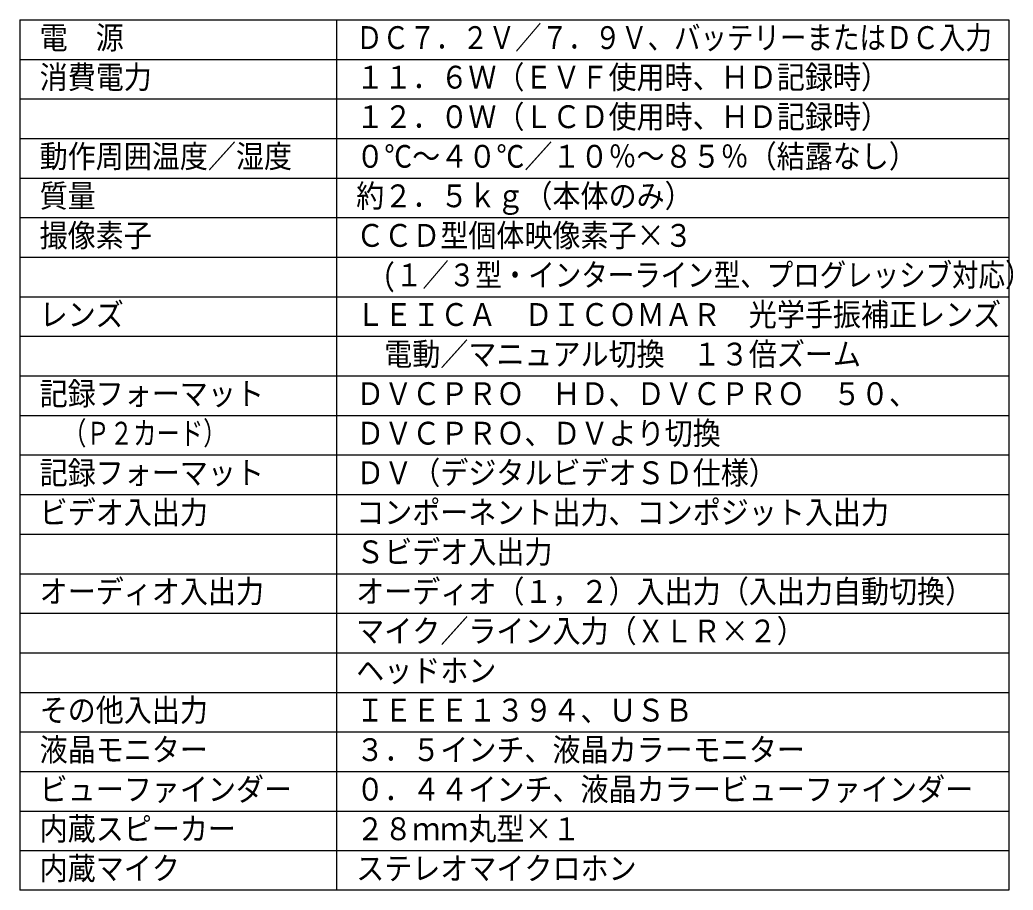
# Model space of a CAD drawing. Units: millimetres, scale not verified. Extents: x -62 to 63, y -116 to 117.
# Drawn here: x -62.5 to 63, y -116.5 to -6.5 of the extents above; entities that cross this region are included whole.
import ezdxf
from ezdxf.enums import TextEntityAlignment as Align

# ---------------------------------------------------------------- set-up
doc = ezdxf.new("R2010")
doc.units = ezdxf.units.MM
doc.header["$LTSCALE"] = 0.392256
doc.layers.add('0-0_MOJI1', color=2, linetype='Continuous')
doc.layers.add('0-3_WAKU', color=1, linetype='Continuous')
doc.styles.add('ＭＳ ゴシック', font='')
doc.styles.get('ＭＳ ゴシック').set_extended_font_data('MS Gothic')

msp = doc.modelspace()

# ---------------------------------------------------------------- linework, layer by layer
at = {"layer": '0-3_WAKU', "color": 4}
for p, q in [((-62.5, -6.5), (-62.5, -116.5)), ((-22.5, -6.5), (-22.5, -116.5)), ((62.5, -116.5), (-62.5, -116.5))]:
    msp.add_line(p, q, dxfattribs=at)
at = {"layer": '0-3_WAKU'}
for p, q in [((-62.5, -11.5), (62.5, -11.5)), ((-62.5, -16.5), (62.5, -16.5)), ((-62.5, -21.5), (62.5, -21.5)), ((-62.5, -26.5), (62.5, -26.5)), ((-62.5, -31.5), (62.5, -31.5)), ((-62.5, -36.5), (62.5, -36.5)), ((-62.5, -41.5), (62.5, -41.5)), ((-62.5, -46.5), (62.5, -46.5)), ((-62.5, -51.5), (62.5, -51.5)), ((-62.5, -56.5), (62.5, -56.5)), ((-62.5, -61.5), (62.5, -61.5)), ((-62.5, -66.5), (62.5, -66.5)), ((-62.5, -71.5), (62.5, -71.5)), ((-62.5, -76.5), (62.5, -76.5)), ((-62.5, -81.5), (62.5, -81.5)), ((-62.5, -86.5), (62.5, -86.5)), ((-62.5, -91.5), (62.5, -91.5)), ((-62.5, -96.5), (62.5, -96.5)), ((-62.5, -101.5), (62.5, -101.5)), ((-62.5, -106.5), (62.5, -106.5)), ((-62.5, -111.5), (62.5, -111.5))]:
    msp.add_line(p, q, dxfattribs=at)
at = {"layer": '0-3_WAKU', "color": 4}
msp.add_lwpolyline([(-62.5, -6.5), (62.5, -6.5), (62.5, -116.5)], dxfattribs=at)

# ---------------------------------------------------------------- texts
at = {"layer": '0-0_MOJI1', "style": 'ＭＳ ゴシック'}
for s, width, p in [('電\u3000源', 0.9, (-60, -11.0551)), ('ＤＣ７．２Ｖ／７．９Ｖ、バッテリーまたはＤＣ入力', 0.85, (-20, -11.0551)), ('消費電力', 0.9, (-60, -16.0551)), ('１１．６Ｗ（ＥＶＦ使用時、ＨＤ記録時）', 0.9, (-20, -16.0551)), ('１２．０Ｗ（ＬＣＤ使用時、ＨＤ記録時）', 0.9, (-20, -21.0551)), ('動作周囲温度／湿度', 0.9, (-60, -26.0551)), ('０℃～４０℃／１０％～８５％（結露なし）', 0.9, (-20, -26.0551)), ('質量', 0.9, (-60, -31.0551)), ('約２．５ｋｇ（本体のみ）', 0.9, (-20, -31.0551)), ('撮像素子', 0.9, (-60, -36.0551)), ('ＣＣＤ型個体映像素子×３', 0.9, (-20, -36.0551)), ('\u3000(１／３型・インターライン型、プログレッシブ対応）', 0.85, (-20, -41.0551)), ('レンズ', 0.9, (-60, -46.0551)), ('ＬＥＩＣＡ\u3000ＤＩＣＯＭＡＲ\u3000光学手振補正レンズ', 0.9, (-20, -46.0551)), ('\u3000電動／マニュアル切換\u3000１３倍ズーム ', 0.9, (-20, -51.0551)), ('記録フォーマット', 0.9, (-60, -56.0551)), ('ＤＶＣＰＲＯ\u3000ＨＤ、ＤＶＣＰＲＯ\u3000５０、', 0.9, (-20, -56.0551)), ('\u3000（Ｐ２カード）', 0.75, (-60, -61.0551)), ('ＤＶＣＰＲＯ、ＤＶより切換', 0.9, (-20, -61.0551)), ('記録フォーマット', 0.9, (-60, -66.0551)), ('ＤＶ（デジタルビデオＳＤ仕様）', 0.9, (-20, -66.0551)), ('ビデオ入出力', 0.9, (-60, -71.0551)), ('コンポーネント出力、コンポジット入出力', 0.9, (-20, -71.0551)), ('Ｓビデオ入出力', 0.9, (-20, -76.0551)), ('オーディオ入出力', 0.9, (-60, -81.0551)), ('オーディオ（１，２）入出力（入出力自動切換）', 0.9, (-20, -81.0551)), ('マイク／ライン入力（ＸＬＲ×２）', 0.9, (-20, -86.0551)), ('ヘッドホン', 0.9, (-20, -91.0551)), ('その他入出力', 0.9, (-60, -96.0551)), ('ＩＥＥＥ１３９４、ＵＳＢ', 0.9, (-20, -96.0551)), ('液晶モニター', 0.9, (-60, -101.0551)), ('３．５インチ、液晶カラーモニター', 0.9, (-20, -101.0551)), ('ビューファインダー', 0.9, (-60, -106.0551)), ('０．４４インチ、液晶カラービューファインダー', 0.9, (-20, -106.0551)), ('内蔵スピーカー', 0.9, (-60, -111.0551)), ('２８ｍｍ丸型×１', 0.9, (-20, -111.0551)), ('内蔵マイク', 0.9, (-60, -116.0551)), ('ステレオマイクロホン', 0.9, (-20, -116.0551))]:
    msp.add_text(s, height=2.887, dxfattribs=dict(at, width=width)).set_placement(p, align=Align.BOTTOM_LEFT)

doc.saveas('drawing.dxf')
